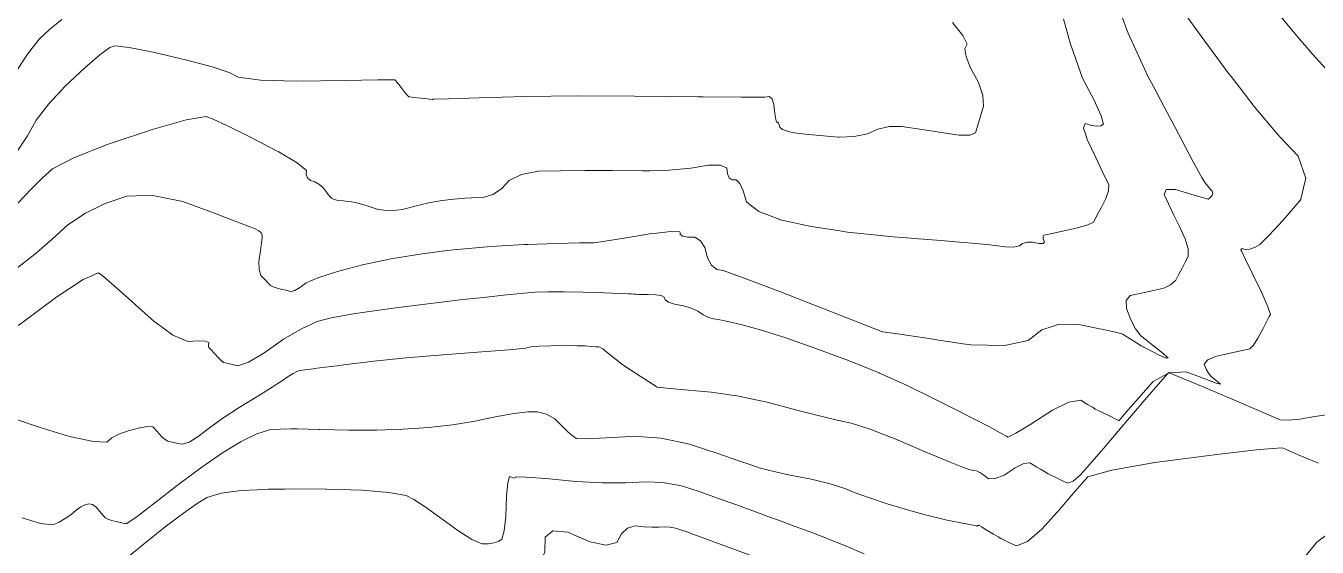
# Model space of a CAD drawing. Header units: inches. Extents: x 1337389 to 1347141, y 407035 to 414577.
# Drawn here: x 1339282 to 1339884, y 407461 to 407704 of the extents above; entities that cross this region are included whole.
import ezdxf

# ---------------------------------------------------------------- set-up
doc = ezdxf.new("R2010")
doc.units = ezdxf.units.IN
doc.header["$MEASUREMENT"] = 0
doc.layers.add('Topo', color=7, linetype='Continuous', lineweight=15, true_color=0x459900)

msp = doc.modelspace()

# ---------------------------------------------------------------- linework, layer by layer
at = {"layer": 'Topo'}
for p, q in [((1339795.5831, 407701.8671, 1075), (1339791.4988, 407713.0619, 1075)), ((1339844.1371, 407680.054, 1080), (1339847.8768, 407675.2462, 1080)), ((1339813.0949, 407665.595, 1075), (1339807.935, 407675.3989, 1075)), ((1339847.8768, 407675.2462, 1080), (1339854.984, 407666.113, 1080)), ((1339694.9719, 407604.6103, 1070), (1339686.44, 407605.2601, 1070)), ((1339696.0871, 407604.5251, 1070), (1339694.9719, 407604.6103, 1070)), ((1339313.963, 407587.7309, 1080), (1339312.3011, 407587.0028, 1080)), ((1339458.1269, 407572.6579, 1080), (1339447.7149, 407571.23, 1080)), ((1339708.799, 407556.9979, 1075), (1339720.2891, 407555.3061, 1075)), ((1339720.2891, 407555.3061, 1075), (1339722.0942, 407555.0401, 1075)), ((1339431.3029, 407545.7091, 1085), (1339440.6149, 407546.8349, 1085)), ((1339815.2149, 407541.91, 1080), (1339814.591, 407541.5649, 1080)), ((1339497.9881, 407520.7681, 1090), (1339497.7589, 407520.7189, 1090)), ((1339402.676, 407487.6731, 1095), (1339395.1281, 407487.55, 1095))]:
    msp.add_line(p, q, dxfattribs=at)
for points, elevation in [([(1339891.6869, 407680.0861), (1339882.2822, 407690.3471), (1339874.5989, 407699.144), (1339868.639, 407706.4751), (1339862.1279, 407714.5731), (1339855.066, 407723.4361), (1339847.4539, 407733.064), (1339841.92, 407742.0549), (1339838.4641, 407750.409), (1339837.086, 407758.125), (1339835.965, 407765.0639)], 1085), ([(1339813.6033, 407734.8519), (1339815.5651, 407723.8809), (1339816.6069, 407718.0701), (1339816.651, 407717.8681), (1339816.745, 407717.609), (1339816.891, 407717.2931), (1339817.087, 407716.9201), (1339821.5271, 407710.8041), (1339830.2101, 407698.9431), (1339843.137, 407681.3389), (1339844.1371, 407680.054)], 1080), ([(1339298.6289, 407706.6591), (1339292.8468, 407701.9331), (1339288.1301, 407697.5581), (1339282.6079, 407690.4789), (1339276.283, 407680.697)], 1060), ([(1339765.9889, 407706.953), (1339769.1651, 407695.1528), (1339772.1211, 407686.8649)], 1070), ([(1339661.2931, 407651.848), (1339668.3241, 407652.1211), (1339674.4809, 407653.3572), (1339679.39, 407655.542), (1339684.7281, 407656.6909), (1339690.497, 407656.806), (1339696.6971, 407655.8862), (1339703.22, 407654.9089), (1339710.067, 407653.874), (1339717.2381, 407652.781), (1339722.2121, 407652.732), (1339724.9921, 407653.7261), (1339725.575, 407655.764), (1339726.3822, 407658.5181), (1339727.4131, 407661.9878), (1339728.6679, 407666.1749), (1339728.2901, 407671.2468), (1339726.28, 407677.205), (1339722.6371, 407684.0479), (1339720.547, 407689.3209), (1339720.01, 407693.0249), (1339721.0271, 407695.1581), (1339719.08, 407699.2631), (1339714.1709, 407705.34)], 1065), ([(1339807.935, 407675.3989), (1339805.3829, 407680.2471), (1339796.1501, 407700.311), (1339795.5831, 407701.8671)], 1075), ([(1339277.9421, 407645.4191), (1339282.5899, 407652.373), (1339286.7479, 407659.655), (1339292.613, 407667.3788), (1339300.186, 407675.5451), (1339309.4659, 407684.1511), (1339316.422, 407690.1489), (1339321.054, 407693.5391), (1339323.3632, 407694.3189), (1339330.112, 407693.6139), (1339341.302, 407691.4231), (1339356.9322, 407687.7461), (1339368.7612, 407684.5681), (1339376.7881, 407681.8891), (1339381.012, 407679.7079), (1339391.4241, 407678.3759), (1339408.0241, 407677.8929), (1339430.811, 407678.258), (1339446.0739, 407678.4772), (1339453.813, 407678.5502), (1339454.027, 407678.4782), (1339454.1949, 407678.3991), (1339454.315, 407678.314), (1339454.388, 407678.2239), (1339455.096, 407677.3278), (1339456.4401, 407675.625), (1339458.418, 407673.117), (1339459.8111, 407671.4371), (1339460.6201, 407670.587), (1339460.8451, 407670.5647), (1339462.1429, 407670.426), (1339464.5149, 407670.1682), (1339467.9611, 407669.7928), (1339470.294, 407669.5308), (1339471.5149, 407669.382), (1339471.6229, 407669.3461), (1339471.7152, 407669.344), (1339471.7908, 407669.3769), (1339471.8513, 407669.4449), (1339479.0459, 407669.6961), (1339493.375, 407670.1289), (1339514.838, 407670.7442), (1339538.9929, 407671.0211), (1339565.8417, 407670.9588), (1339595.3841, 407670.5581), (1339597.874, 407670.5381)], 1065), ([(1339772.1211, 407686.8649), (1339774.7038, 407679.6209), (1339776.5819, 407676.053)], 1070), ([(1339597.874, 407670.5381), (1339615.6989, 407670.3939), (1339626.7871, 407670.4679), (1339628.648, 407670.7787), (1339630.024, 407669.611), (1339630.57, 407667.984)], 1065), ([(1339776.5819, 407676.053), (1339780.264, 407669.0591), (1339783.5551, 407661.7821), (1339784.5781, 407657.79), (1339783.3322, 407657.0831), (1339781.4961, 407656.9159), (1339779.0709, 407657.288), (1339776.0551, 407658.2002), (1339775.3771, 407656.0039), (1339776.2171, 407653.3179)], 1070), ([(1339630.57, 407667.984), (1339630.9131, 407666.9639), (1339631.316, 407662.8381), (1339631.7241, 407660.0872), (1339632.1369, 407658.7101), (1339632.555, 407658.709), (1339632.9411, 407658.323), (1339633.297, 407657.5501), (1339633.6221, 407656.393), (1339634.912, 407655.3899), (1339637.166, 407654.5412), (1339638.072, 407654.346)], 1065), ([(1339824.66, 407643.7819), (1339817.8461, 407656.5698), (1339813.0949, 407665.595)], 1075), ([(1339854.984, 407666.113), (1339865.7239, 407653.2957), (1339867.345, 407651.5442)], 1080), ([(1339355.5211, 407659.603), (1339341.409, 407655.5889), (1339320.2131, 407648.4669), (1339304.5121, 407642.291), (1339294.3081, 407637.063), (1339289.6, 407632.7811), (1339284.299, 407627.5081), (1339278.4069, 407621.244), (1339271.922, 407613.9872), (1339266.4369, 407607.5322), (1339261.9531, 407601.877), (1339258.4699, 407597.0229), (1339253.2098, 407590.9799), (1339246.173, 407583.7461), (1339237.3599, 407575.323), (1339230.2762, 407567.57), (1339224.9201, 407560.486), (1339221.2931, 407554.0721), (1339215.7849, 407549.611), (1339208.3951, 407547.103), (1339199.123, 407546.5479), (1339190.3949, 407546.721)], 1070), ([(1339398.7981, 407645.4569), (1339386.0799, 407652.032), (1339375.99, 407657.086), (1339369.277, 407660.233), (1339365.941, 407661.4721), (1339356.6521, 407659.9252), (1339355.5211, 407659.603)], 1070), ([(1339638.072, 407654.346), (1339640.3853, 407653.8471), (1339645.4159, 407653.1641), (1339652.2602, 407652.493), (1339660.9171, 407651.8332), (1339661.2931, 407651.848)], 1065), ([(1339776.2171, 407653.3179), (1339777.0362, 407650.6992), (1339781.032, 407642.2852), (1339784.0361, 407635.9781), (1339786.047, 407631.7771), (1339787.065, 407629.6831), (1339786.977, 407626.824), (1339785.7831, 407623.2011), (1339783.4839, 407618.814), (1339781.7532, 407615.5138), (1339780.5901, 407613.3011), (1339779.9958, 407612.1749), (1339777.2921, 407610.9159), (1339772.4759, 407609.523), (1339765.549, 407607.997), (1339760.6338, 407606.915), (1339757.7311, 407606.2758), (1339756.8399, 407606.0811), (1339756.4329, 407605.4601), (1339756.509, 407604.412), (1339757.0681, 407602.9378), (1339756.42, 407602.1719), (1339754.5641, 407602.113), (1339751.501, 407602.762), (1339748.95, 407602.7971), (1339746.91, 407602.217), (1339745.3809, 407601.0241), (1339742.715, 407600.4711), (1339738.91, 407600.5581), (1339734.024, 407601.2779)], 1070), ([(1339867.345, 407651.5442), (1339875.3841, 407642.857), (1339879.0339, 407632.6569), (1339876.8991, 407623.646)], 1080), ([(1339469.2202, 407621.0199), (1339464.0311, 407619.819), (1339457.6688, 407618.0802), (1339451.7371, 407617.4831), (1339446.237, 407618.026), (1339441.1679, 407619.711), (1339437.3951, 407620.877), (1339434.919, 407621.524), (1339433.7391, 407621.653), (1339432.115, 407621.8191), (1339430.048, 407622.0219), (1339427.538, 407622.262), (1339425.6671, 407622.674), (1339424.434, 407623.2571), (1339423.8391, 407624.0111), (1339422.95, 407625.119), (1339421.767, 407626.582), (1339420.29, 407628.4001), (1339418.6141, 407629.8461), (1339416.7402, 407630.9221), (1339414.6679, 407631.628), (1339413.333, 407632.7392), (1339412.735, 407634.2579), (1339412.8741, 407636.183), (1339408.4779, 407639.787), (1339399.5469, 407645.0703), (1339398.7981, 407645.4569)], 1070), ([(1339830.546, 407632.971), (1339826.525, 407640.2819), (1339824.66, 407643.7819)], 1075), ([(1339573.189, 407636.15), (1339569.6421, 407636.0521), (1339555.564, 407636.243), (1339542.7689, 407636.2729), (1339531.2571, 407636.1411), (1339521.029, 407635.848), (1339513.0481, 407634.3391), (1339507.3129, 407631.6171), (1339503.8249, 407627.679), (1339499.7802, 407625.0062), (1339495.1791, 407623.5971), (1339490.022, 407623.4529), (1339486.7279, 407623.263)], 1070), ([(1339608.7009, 407637.4641), (1339606.0319, 407638.6729), (1339600.3881, 407638.646), (1339592.0541, 407637.2539), (1339581.8053, 407636.3889), (1339573.189, 407636.15)], 1070), ([(1339619.8102, 407620.166), (1339618.019, 407621.559), (1339616.566, 407626.7331), (1339614.976, 407630.1851), (1339613.248, 407631.9129), (1339611.382, 407631.9181), (1339610.0501, 407632.8231), (1339609.2512, 407634.6278), (1339608.9869, 407637.334), (1339608.7009, 407637.4641)], 1070), ([(1339834.834, 407624.1581), (1339835.4131, 407624.829), (1339835.615, 407625.685), (1339835.302, 407626.5621), (1339834.472, 407627.4591), (1339833.5481, 407628.561), (1339832.531, 407629.868), (1339831.42, 407631.381), (1339830.546, 407632.971)], 1075), ([(1339168.906, 407512.3321), (1339186.579, 407513.3901), (1339201.9982, 407518.623), (1339213.4909, 407527.9309), (1339221.0591, 407541.3141), (1339229.27, 407553.2621), (1339238.1241, 407563.7739), (1339247.6219, 407572.8521), (1339254.859, 407578.838), (1339259.8359, 407581.7318), (1339262.5532, 407581.534), (1339266.752, 407583.1949), (1339272.4341, 407586.7148), (1339279.5982, 407592.094), (1339286.8219, 407597.9059), (1339294.1051, 407604.1511), (1339301.4491, 407610.829), (1339309.7149, 407616.413), (1339318.9051, 407620.9049), (1339329.0178, 407624.3027), (1339333.18, 407624.402)], 1075), ([(1339333.18, 407624.402), (1339341.087, 407624.589), (1339355.1119, 407621.7621), (1339371.093, 407615.8228), (1339373.0189, 407615.0931)], 1075), ([(1339486.7279, 407623.263), (1339484.9758, 407623.162), (1339480.041, 407622.7249), (1339475.217, 407622.141), (1339469.8811, 407621.1731), (1339469.2202, 407621.0199)], 1070), ([(1339783.9021, 407562.1928), (1339789.685, 407560.9249), (1339793.362, 407560.0421), (1339793.7459, 407559.806), (1339794.997, 407559.0221), (1339797.116, 407557.6909), (1339800.1019, 407555.8129), (1339802.1908, 407554.513), (1339803.3821, 407553.791), (1339803.6749, 407553.6462), (1339804.972, 407552.9921), (1339807.273, 407551.8291), (1339810.5779, 407550.1581), (1339812.8379, 407549.107), (1339814.0512, 407548.678), (1339814.2191, 407548.8689), (1339814.395, 407548.9721), (1339814.5771, 407548.987), (1339814.7669, 407548.914), (1339814.055, 407549.5461), (1339812.442, 407550.8832), (1339809.927, 407552.9262), (1339807.3549, 407554.9902), (1339804.7271, 407557.076), (1339802.0419, 407559.1839), (1339799.586, 407562.3429), (1339797.3599, 407566.5531), (1339795.3631, 407571.8129), (1339795.264, 407575.5889), (1339797.064, 407577.8829), (1339800.7619, 407578.6919), (1339804.6019, 407579.5349), (1339808.584, 407580.4099), (1339812.7072, 407581.319), (1339815.958, 407582.876), (1339818.337, 407585.0828), (1339819.8421, 407587.9391), (1339821.3099, 407590.7279), (1339822.74, 407593.449), (1339824.131, 407596.103), (1339824.1439, 407599.7551), (1339822.7779, 407604.404), (1339820.0331, 407610.0501), (1339817.4679, 407615.3631), (1339815.0809, 407620.3441), (1339812.873, 407624.9931), (1339813.9211, 407627.3291), (1339818.2249, 407627.3549), (1339825.7852, 407625.0681), (1339830.8941, 407623.586), (1339833.554, 407622.9068), (1339833.7641, 407623.0333), (1339834.144, 407623.3951), (1339834.6929, 407623.9939), (1339834.834, 407624.1581)], 1075), ([(1339876.8991, 407623.646), (1339876.674, 407622.694), (1339873.2009, 407618.6591)], 1080), ([(1339633.3221, 407613.483), (1339623.783, 407617.0748), (1339619.8102, 407620.166)], 1070), ([(1339873.2009, 407618.6591), (1339868.3039, 407612.97), (1339861.91, 407606.0009), (1339857.49, 407601.7859), (1339855.0449, 407600.3259), (1339852.937, 407599.4979), (1339851.1639, 407599.3009), (1339849.7281, 407599.7351), (1339848.91, 407599.7309), (1339848.7107, 407599.2871), (1339849.13, 407598.4031), (1339850.9001, 407594.7489), (1339854.0201, 407588.3231), (1339858.4909, 407579.125), (1339861.311, 407572.6862), (1339862.479, 407569.0062), (1339861.996, 407568.0841), (1339860.8681, 407565.941), (1339859.0951, 407562.5769), (1339856.6767, 407557.991), (1339854.6251, 407554.837), (1339852.939, 407553.1149), (1339851.6191, 407552.8241), (1339848.5709, 407552.1549), (1339843.7939, 407551.1089), (1339837.288, 407549.684), (1339833.248, 407547.9529), (1339831.6732, 407545.915), (1339832.5629, 407543.5699), (1339833.556, 407541.694), (1339834.6508, 407540.285), (1339835.848, 407539.346), (1339837.0188, 407538.416), (1339838.166, 407537.495), (1339839.2871, 407536.585), (1339837.1741, 407537.084), (1339831.8292, 407538.9949), (1339823.2489, 407542.3161), (1339815.2429, 407541.9249), (1339815.2149, 407541.91)], 1080), ([(1339373.0189, 407615.0931), (1339382.3209, 407611.5678), (1339388.7949, 407608.9951), (1339390.5139, 407608.106), (1339391.6329, 407607.123), (1339392.1491, 407606.045), (1339392.064, 407604.872), (1339391.7808, 407602.4489), (1339391.3001, 407598.774), (1339390.6208, 407593.8481), (1339390.6781, 407590.034), (1339391.474, 407587.3311), (1339393.0063, 407585.7411), (1339394.273, 407584.424), (1339395.275, 407583.378), (1339396.011, 407582.6062), (1339397.2811, 407581.9139), (1339399.0851, 407581.3041), (1339401.4211, 407580.776), (1339403.3071, 407580.347), (1339404.7409, 407580.02), (1339405.724, 407579.792), (1339407.371, 407580.344), (1339409.6809, 407581.6762), (1339412.6549, 407583.7861), (1339418.5259, 407586.255), (1339427.293, 407589.084), (1339438.9571, 407592.2719), (1339450.6969, 407594.7489)], 1075), ([(1339660.6971, 407608.248), (1339648.2471, 407610.1781), (1339633.8591, 407613.2811), (1339633.3221, 407613.483)], 1070), ([(1339516.147, 407601.79), (1339529.674, 407602.1691), (1339540.243, 407602.4441), (1339546.042, 407602.565), (1339547.073, 407602.5319), (1339552.0741, 407603.2309), (1339561.0471, 407604.662), (1339573.991, 407606.8251), (1339576.186, 407607.0818)], 1075), ([(1339576.186, 407607.0818), (1339582.662, 407607.839), (1339587.06, 407607.7041), (1339587.0979, 407607.315)], 1075), ([(1339587.0979, 407607.315), (1339587.1859, 407606.419), (1339588.3751, 407605.5601), (1339590.626, 407605.126), (1339593.941, 407605.1159), (1339596.6002, 407603.508), (1339598.6041, 407600.3021), (1339599.9529, 407595.4969), (1339601.825, 407592.104), (1339604.2189, 407590.1252), (1339607.1371, 407589.5581), (1339617.0281, 407586.0759), (1339633.8939, 407579.6769), (1339657.734, 407570.3629), (1339673.6351, 407564.1503), (1339681.599, 407561.0387), (1339681.6375, 407561.0238), (1339681.6839, 407561.0035), (1339688.537, 407559.985), (1339702.198, 407557.97), (1339708.799, 407556.9979)], 1075), ([(1339680.5991, 407605.8481), (1339665.216, 407607.5468), (1339660.6971, 407608.248)], 1070), ([(1339686.44, 407605.2601), (1339684.7649, 407605.3881), (1339680.5991, 407605.8481)], 1070), ([(1339719.367, 407602.6609), (1339706.8948, 407603.7011), (1339696.0871, 407604.5251)], 1070), ([(1339450.6969, 407594.7489), (1339452.1081, 407595.047), (1339466.7458, 407597.41), (1339477.3781, 407598.6959)], 1075), ([(1339477.3781, 407598.6959), (1339482.8711, 407599.3601), (1339484.9859, 407599.5521)], 1075), ([(1339484.9859, 407599.5521), (1339498.734, 407600.8032), (1339514.335, 407601.7391), (1339516.147, 407601.79)], 1075), ([(1339731.6539, 407601.5131), (1339723.296, 407602.3339), (1339719.367, 407602.6609)], 1070), ([(1339734.024, 407601.2779), (1339733.9669, 407601.286), (1339731.6539, 407601.5131)], 1070), ([(1339312.3011, 407587.0028), (1339308.5691, 407585.367), (1339296.4009, 407577.3589), (1339279.2881, 407564.5099), (1339265.4139, 407556.1228), (1339254.7789, 407552.198), (1339247.3831, 407552.7371), (1339241.1989, 407551.8979), (1339236.227, 407549.681), (1339232.466, 407546.0869), (1339226.7241, 407537.97), (1339219.0011, 407525.331), (1339209.2959, 407508.1689), (1339202.896, 407496.3028), (1339199.7991, 407489.7328), (1339200.008, 407488.459), (1339199.4921, 407487.005), (1339198.2521, 407485.372), (1339196.288, 407483.561), (1339195.5349, 407482.857)], 1080), ([(1339333.0839, 407573.633), (1339331.0301, 407575.4939), (1339323.146, 407582.5081), (1339318.0659, 407586.8539), (1339315.7902, 407588.532), (1339313.963, 407587.7309)], 1080), ([(1339495.3749, 407577.0739), (1339485.7009, 407575.9949), (1339458.274, 407572.6779), (1339458.1269, 407572.6579)], 1080), ([(1339679.9221, 407541.8052), (1339665.7411, 407547.55), (1339649.94, 407553.4411), (1339636.4039, 407558.1781), (1339625.1331, 407561.76), (1339616.1291, 407564.1869), (1339609.3829, 407565.865), (1339604.895, 407566.7952), (1339602.666, 407566.975), (1339600.3342, 407567.6678), (1339597.9001, 407568.8741), (1339595.3641, 407570.5921), (1339592.2928, 407572.006), (1339588.6862, 407573.1148), (1339584.544, 407573.919), (1339581.671, 407574.8529), (1339580.0671, 407575.9181), (1339579.732, 407577.112), (1339578.314, 407577.9121), (1339575.8129, 407578.317), (1339572.2289, 407578.3271), (1339569.4989, 407578.358), (1339567.624, 407578.411), (1339566.604, 407578.485), (1339565.492, 407578.569), (1339564.2891, 407578.662), (1339562.994, 407578.7662), (1339558.7971, 407578.942), (1339551.6969, 407579.1902), (1339541.694, 407579.5111), (1339532.9633, 407579.667), (1339525.5031, 407579.6581), (1339519.315, 407579.485), (1339506.0481, 407578.2642), (1339495.3749, 407577.0739)], 1080), ([(1339342.0412, 407565.579), (1339341.719, 407565.811), (1339333.0839, 407573.633)], 1080), ([(1339433.783, 407569.1872), (1339424.331, 407567.5799), (1339417.814, 407565.799), (1339410.409, 407562.44), (1339402.1152, 407557.502), (1339392.9321, 407550.9861), (1339385.7979, 407546.8759), (1339380.713, 407545.1709), (1339377.6782, 407545.8729), (1339375.561, 407546.3612), (1339374.3639, 407546.6371), (1339374.0849, 407546.7), (1339373.2229, 407547.4509), (1339371.7781, 407548.8899), (1339369.75, 407551.0181), (1339368.3201, 407552.5168), (1339367.487, 407553.3891), (1339367.252, 407553.6331), (1339367.1462, 407554.164), (1339367.1691, 407554.9809), (1339367.3212, 407556.086), (1339365.749, 407556.7041), (1339362.4519, 407556.8359), (1339357.4301, 407556.482), (1339350.5193, 407559.4739), (1339342.0412, 407565.579)], 1080), ([(1339447.7149, 407571.23), (1339437.817, 407569.873), (1339433.783, 407569.1872)], 1080), ([(1339742.2409, 407555.383), (1339749.5031, 407556.8919), (1339755.847, 407561.847), (1339760.618, 407563.4551)], 1075), ([(1339760.618, 407563.4551), (1339763.4969, 407564.426), (1339772.4529, 407564.628), (1339782.7159, 407562.453), (1339783.9021, 407562.1928)], 1075), ([(1339440.6149, 407546.8349), (1339442.706, 407547.0879), (1339459.261, 407548.7959), (1339476.421, 407550.2869)], 1085), ([(1339476.421, 407550.2869), (1339476.556, 407550.2989), (1339494.591, 407551.597), (1339507.4289, 407552.6369), (1339515.071, 407553.4191), (1339517.5161, 407553.9431), (1339521.417, 407554.3089), (1339526.7741, 407554.5181), (1339533.586, 407554.5701), (1339539.0111, 407554.5339), (1339543.0469, 407554.4101), (1339545.695, 407554.199), (1339547.674, 407554.043), (1339548.9851, 407553.9411), (1339549.627, 407553.8939), (1339551.0149, 407553.0509), (1339553.147, 407551.41), (1339556.0251, 407548.9721), (1339559.8269, 407546.124), (1339564.5532, 407542.8638), (1339570.2029, 407539.1939), (1339574.0701, 407536.6789), (1339576.1531, 407535.3211), (1339576.4521, 407535.1181), (1339580.791, 407534.6481), (1339589.1689, 407533.9112), (1339601.586, 407532.9081), (1339614.459, 407531), (1339623.178, 407529.1609)], 1085), ([(1339722.0942, 407555.0401), (1339722.6781, 407554.954), (1339738.4461, 407554.595), (1339742.2409, 407555.383)], 1075), ([(1339298.6501, 407513.3169), (1339303.0021, 407512.019), (1339313.4111, 407509.7691), (1339319.7451, 407509.5901), (1339322.004, 407511.4812), (1339325.3041, 407513.2192), (1339329.6461, 407514.8061), (1339335.029, 407516.24), (1339338.8731, 407516.8909), (1339341.1779, 407516.758), (1339341.9431, 407515.84), (1339342.9169, 407514.7201), (1339344.1009, 407513.3992), (1339345.4941, 407511.8752), (1339346.829, 407510.7569), (1339348.1052, 407510.045), (1339349.323, 407509.739), (1339350.87, 407509.383), (1339352.7449, 407508.9779), (1339354.9483, 407508.522), (1339358.14, 407509.5739), (1339362.321, 407512.132), (1339367.4911, 407516.1977), (1339373.8451, 407520.6971), (1339381.3851, 407525.6311), (1339390.109, 407531), (1339396.8289, 407535.22), (1339401.544, 407538.292), (1339404.255, 407540.2159), (1339406.5191, 407541.623), (1339408.3349, 407542.5139), (1339409.705, 407542.8879), (1339415.8889, 407543.775), (1339416.4447, 407543.8459)], 1085), ([(1339416.4447, 407543.8459), (1339426.89, 407545.175), (1339431.3029, 407545.7091)], 1085), ([(1339692.3509, 407536.296), (1339680.199, 407541.693), (1339679.9221, 407541.8052)], 1080), ([(1339814.591, 407541.5649), (1339807.8101, 407537.822), (1339800.949, 407530.0081), (1339796.1969, 407524.5891), (1339793.5539, 407521.565), (1339793.0179, 407520.936), (1339792.5908, 407520.4368), (1339792.273, 407520.0679), (1339792.0631, 407519.829), (1339791.893, 407519.6838), (1339791.764, 407519.632), (1339791.6749, 407519.6749), (1339790.439, 407520.277), (1339788.054, 407521.439), (1339784.522, 407523.161), (1339782.1069, 407524.3452), (1339780.8109, 407524.99), (1339780.6332, 407525.097), (1339779.444, 407525.8251), (1339777.2419, 407527.1739), (1339774.0291, 407529.1441), (1339768.5371, 407528.257), (1339760.7651, 407524.5141), (1339750.7132, 407517.9139), (1339743.7908, 407513.683), (1339739.999, 407511.8222), (1339739.337, 407512.33), (1339736.47, 407513.942), (1339731.3999, 407516.6549), (1339724.126, 407520.4722), (1339715.3531, 407524.9459), (1339705.0819, 407530.0791), (1339693.313, 407535.869), (1339692.3509, 407536.296)], 1080), ([(1339703.0421, 407504.3677), (1339713.126, 407500.1301), (1339719.274, 407497.651), (1339721.0381, 407497.1179), (1339722.6399, 407496.68), (1339724.0799, 407496.338), (1339725.3582, 407496.0919), (1339726.936, 407495.37), (1339728.8141, 407494.1728), (1339730.993, 407492.501), (1339734.1609, 407492.512), (1339738.3171, 407494.207), (1339743.4619, 407497.5859), (1339747.4409, 407499.5021), (1339750.2531, 407499.9561), (1339751.8978, 407498.9479), (1339753.579, 407497.9231), (1339755.2971, 407496.8829), (1339757.052, 407495.8259), (1339758.8329, 407494.8229), (1339760.6401, 407493.875), (1339762.4729, 407492.982), (1339764.2939, 407492.0999), (1339766.103, 407491.229), (1339767.8989, 407490.3701), (1339770.52, 407491.4141), (1339773.964, 407494.36), (1339778.2321, 407499.21), (1339784.6541, 407506.6461), (1339793.2291, 407516.67), (1339803.9571, 407529.28), (1339811.1822, 407537.697), (1339814.591, 407541.5649)], 1085), ([(1339814.591, 407541.5649), (1339814.9031, 407541.9189), (1339815.1209, 407541.948), (1339815.2149, 407541.91)], 1085), ([(1339815.2149, 407541.91), (1339820.513, 407539.7361), (1339831.079, 407535.2829), (1339846.8181, 407528.5879), (1339858.061, 407523.805), (1339864.8069, 407520.9311), (1339867.0548, 407519.9682), (1339870.8869, 407519.7289), (1339876.3023, 407520.215), (1339883.3009, 407521.426), (1339888.445, 407522.3221)], 1085), ([(1339623.178, 407529.1609), (1339627.7883, 407528.188), (1339641.5729, 407524.4722), (1339652.6971, 407521.6111), (1339660.946, 407519.6539)], 1085), ([(1339266.9079, 407525.2879), (1339268.4081, 407524.8039), (1339271.22, 407522.731), (1339277.9231, 407519.9099), (1339288.5168, 407516.339), (1339298.6501, 407513.3169)], 1085), ([(1339497.7589, 407520.7189), (1339491.561, 407519.392), (1339480.9649, 407517.6819), (1339469.7721, 407516.403), (1339457.9809, 407515.5542), (1339445.6021, 407515.122), (1339444.913, 407515.1209)], 1090), ([(1339561.301, 407512.0699), (1339552.423, 407511.517), (1339543.5721, 407511.1592), (1339538.738, 407511.245), (1339537.922, 407511.7761), (1339537.212, 407512.269), (1339536.6101, 407512.7261), (1339536.114, 407513.1459), (1339534.6199, 407514.5601), (1339532.128, 407516.97), (1339528.6379, 407520.3731), (1339524.8021, 407522.6309), (1339520.6179, 407523.7429), (1339516.087, 407523.7079), (1339509.7339, 407522.9719), (1339501.558, 407521.533), (1339497.9881, 407520.7681)], 1090), ([(1339660.946, 407519.6539), (1339661.161, 407519.6031), (1339666.9651, 407518.4509), (1339675.805, 407515.558), (1339682.3939, 407512.988)], 1085), ([(1339395.0249, 407515.177), (1339389.6871, 407513.492), (1339382.3129, 407509.871), (1339373.6829, 407504.56), (1339363.9781, 407497.912), (1339353.198, 407489.9269), (1339341.343, 407480.604), (1339333.1881, 407474.4411), (1339328.733, 407471.4371), (1339327.979, 407471.593), (1339326.6009, 407471.917), (1339324.5989, 407472.4091), (1339321.9719, 407473.0691), (1339320.082, 407473.662), (1339318.9279, 407474.1871), (1339318.5101, 407474.644), (1339317.6641, 407475.628), (1339316.3919, 407477.14), (1339314.6929, 407479.1781), (1339312.9831, 407480.383), (1339311.2609, 407480.7549), (1339309.528, 407480.2929), (1339307.552, 407479.2981), (1339305.334, 407477.7711), (1339302.8732, 407475.7099), (1339300.2309, 407473.8801), (1339297.4091, 407472.2803), (1339294.4061, 407470.909), (1339288.68, 407471.5772), (1339280.23, 407474.283)], 1090), ([(1339405.7279, 407515.6838), (1339400.667, 407515.666), (1339395.8048, 407515.4231), (1339395.0249, 407515.177)], 1090), ([(1339418.644, 407515.5149), (1339408.4259, 407515.6942), (1339405.7279, 407515.6838)], 1090), ([(1339444.913, 407515.1209), (1339432.636, 407515.1063), (1339419.0831, 407515.5069), (1339418.644, 407515.5149)], 1090), ([(1339599.4079, 407506.0019), (1339591.4361, 407508.6731), (1339578.2972, 407511.37), (1339565.292, 407512.3181), (1339561.301, 407512.0699)], 1090), ([(1339682.3939, 407512.988), (1339687.6821, 407510.9262), (1339702.5959, 407504.555), (1339703.0421, 407504.3677)], 1085), ([(1339701.9881, 407475.5131), (1339693.694, 407477.7779), (1339683.709, 407480.7939), (1339675.422, 407483.5011), (1339668.8321, 407485.9001), (1339663.9392, 407487.99), (1339657.1241, 407490.0902), (1339648.3861, 407492.1979), (1339637.7239, 407494.3161), (1339629.6079, 407496.0999), (1339624.0368, 407497.5491), (1339621.0109, 407498.6629), (1339614.5689, 407500.8891), (1339604.711, 407504.2251), (1339599.4079, 407506.0019)], 1090), ([(1339884.8771, 407499.7051), (1339875.188, 407503.853), (1339869.555, 407506.2631), (1339867.9769, 407506.9341), (1339857.2879, 407506.1152), (1339837.488, 407503.807), (1339808.576, 407500.0101), (1339788.5079, 407496.5441), (1339777.283, 407493.4118), (1339774.901, 407490.612), (1339770.537, 407485.5921), (1339764.192, 407478.3519), (1339755.8658, 407468.8919), (1339749.1459, 407463.144), (1339744.034, 407461.1081), (1339740.5299, 407462.784), (1339738.1489, 407463.9229), (1339736.8919, 407464.5252), (1339736.7581, 407464.5901), (1339735.5579, 407465.3021), (1339733.2931, 407466.6608), (1339729.9609, 407468.668), (1339727.7141, 407470.0209), (1339726.5531, 407470.7211), (1339726.4761, 407470.7677), (1339726.3448, 407470.7469), (1339726.1597, 407470.658), (1339725.9211, 407470.501), (1339725.7281, 407470.4221), (1339725.5801, 407470.4211), (1339725.4789, 407470.4992), (1339723.0001, 407471.016), (1339718.144, 407471.9718), (1339713.28, 407472.9103)], 1090), ([(1339579.3269, 407490.6492), (1339571.068, 407491.099), (1339561.7081, 407490.5161), (1339550.8301, 407490.5631), (1339538.432, 407491.241), (1339524.5151, 407492.5479), (1339515.155, 407493.268), (1339510.3538, 407493.4009), (1339510.11, 407492.945), (1339509.5669, 407492.807), (1339508.7229, 407492.986), (1339507.5799, 407493.481), (1339506.7131, 407490.6361), (1339506.1231, 407484.4481), (1339505.809, 407474.9189), (1339505.0709, 407468.2131), (1339503.9082, 407464.3311), (1339502.3199, 407463.272), (1339500.263, 407462.5449), (1339497.737, 407462.1489), (1339494.7421, 407462.086), (1339489.943, 407464.1318), (1339483.339, 407468.288), (1339474.932, 407474.5532), (1339468.1211, 407479.3731), (1339462.909, 407482.7467), (1339459.2929, 407484.6753), (1339451.2681, 407486.1268), (1339438.832, 407487.102), (1339422.251, 407487.5917)], 1095), ([(1339586.945, 407489.308), (1339579.9061, 407490.6171), (1339579.3269, 407490.6492)], 1095), ([(1339376.6431, 407486.1751), (1339373.0409, 407485.6671), (1339366.2709, 407483.666), (1339361.8591, 407480.9521), (1339355.413, 407476.3862), (1339346.9351, 407469.9699), (1339336.4229, 407461.704), (1339328.1091, 407454.857)], 1095), ([(1339395.1281, 407487.55), (1339393.6551, 407487.5258), (1339382.1693, 407486.954), (1339376.6431, 407486.1751)], 1095), ([(1339422.251, 407487.5917), (1339421.9871, 407487.6), (1339406.9281, 407487.742), (1339402.676, 407487.6731)], 1095), ([(1339628.106, 407474.898), (1339624.051, 407476.3919), (1339613.931, 407480.1201), (1339604.587, 407483.475), (1339596.0169, 407486.4589), (1339588.222, 407489.0702), (1339586.945, 407489.308)], 1095), ([(1339656.3479, 407464.2948), (1339654.8859, 407464.883), (1339647.3268, 407467.813), (1339640.7491, 407470.2379), (1339632.99, 407473.098), (1339628.106, 407474.898)], 1095), ([(1339713.28, 407472.9103), (1339710.911, 407473.3669), (1339702.7609, 407475.3019), (1339701.9881, 407475.5131)], 1090), ([(1339898.6769, 407473.599), (1339884.1421, 407462.9361), (1339868.8158, 407443.9932)], 1095), ([(1339632.3871, 407452.157), (1339618.0849, 407457.4311), (1339604.1291, 407462.5769), (1339595.648, 407465.7029), (1339592.6431, 407466.8101), (1339589.868, 407467.807), (1339587.3228, 407468.6931), (1339585.009, 407469.4679), (1339582.5391, 407469.927), (1339579.914, 407470.07), (1339577.1348, 407469.8969), (1339573.9038, 407469.9111), (1339570.2227, 407470.1121), (1339566.0901, 407470.501), (1339562.601, 407469.3891), (1339559.758, 407466.7771), (1339557.5591, 407462.6661), (1339552.653, 407461.416), (1339545.0399, 407463.03), (1339534.72, 407467.506), (1339527.7651, 407468.221), (1339524.1759, 407465.1741), (1339523.952, 407458.367), (1339522.0559, 407453.31)], 1100), ([(1339672.9449, 407457.5088), (1339663.4251, 407461.4479), (1339656.3479, 407464.2948)], 1095)]:
    msp.add_lwpolyline(points, dxfattribs=dict(at, elevation=elevation))

doc.saveas('drawing.dxf')
